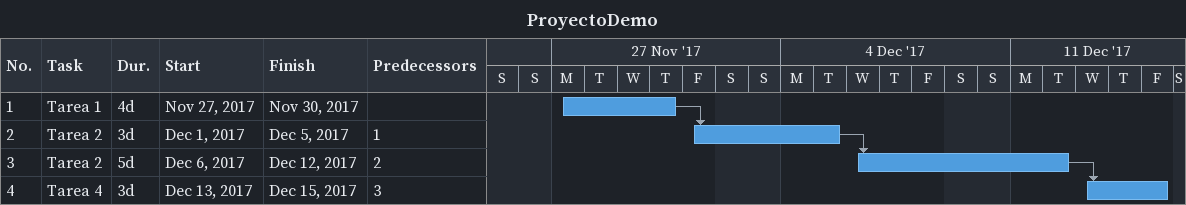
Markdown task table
ProyectoDemo

| ID | Task | Duration | Start | Finish | Predecessors |
|---|---|---|---|---|---|
| 1 | Tarea 1 | 4d | 2017-11-27 | 2017-11-30 |  |
| 2 | Tarea 2 | 3d | 2017-12-01 | 2017-12-05 | 1 |
| 3 | Tarea 2 | 5d | 2017-12-06 | 2017-12-12 | 2 |
| 4 | Tarea 4 | 3d | 2017-12-13 | 2017-12-15 | 3 |
